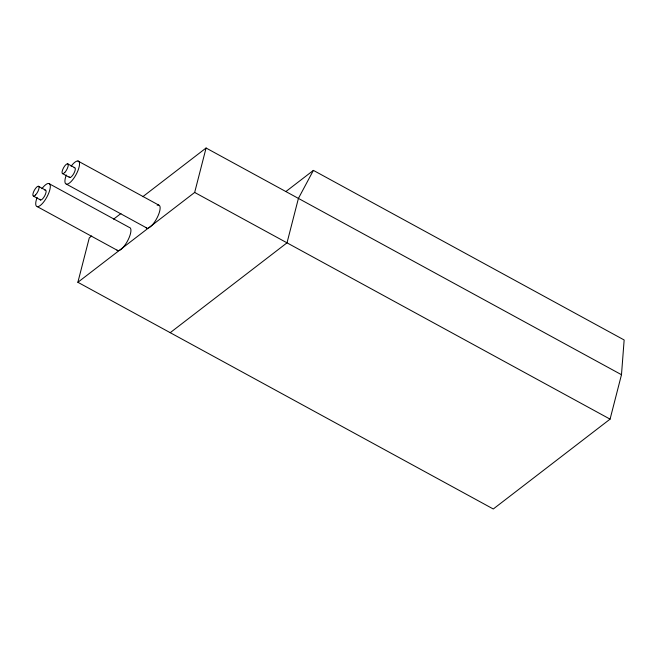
<?xml version="1.0" encoding="UTF-8"?>
<svg xmlns="http://www.w3.org/2000/svg" width="657" height="657" viewBox="0 0 657 657"><rect width="100%" height="100%" fill="white"/><g stroke="black" fill="none" stroke-linecap="round" stroke-linejoin="round"><path stroke-width="0.99" d="M91.717 235.986L89.286 237.859L77.879 282.288L493.284 508.986L610.074 419.141L621.481 374.712L624.15 339.973L313.397 170.385L285.869 191.565M77.879 282.288L194.669 192.444L206.076 148.014L621.481 374.712M313.397 170.385L298.418 198.406L287.01 242.835L170.22 332.68M113.62 219.142L120.921 213.525M142.815 196.681L206.076 148.014M194.669 192.444L610.074 419.141M77.928 160.998L158.542 204.992M67.589 163.782L74.652 167.642M62.711 173.694L69.773 177.546M66.505 184.19L147.119 228.184A13.017 4.353 -61.4 0 1 146.133 227.626M48.725 183.459L129.347 227.453A13.017 4.353 -61.4 0 1 127.417 241.201A13.017 4.353 -61.4 0 1 116.938 250.087M38.393 186.243L45.456 190.103M33.515 196.156L40.578 200.007M37.309 206.651L117.923 250.645M41.917 188.699A13.017 4.353 -61.4 0 1 50.285 187.311A13.017 4.353 -61.4 0 1 40.356 205.419A13.017 4.353 -61.4 0 1 37.129 197.437M157.171 205.222A13.017 4.353 -61.4 0 1 158.723 214.207A13.017 4.353 -61.4 0 1 148.498 227.963M44.865 190.202A5.56 1.856 -61.4 0 1 44.635 195.975A5.56 1.856 -61.4 0 1 39.929 199.211M74.069 167.74A5.56 1.856 -61.4 0 1 73.83 173.514A5.56 1.856 -61.4 0 1 69.125 176.749M71.112 166.237A13.017 4.353 -61.4 0 1 79.481 164.85A13.017 4.353 -61.4 0 1 69.552 182.958A13.017 4.353 -61.4 0 1 66.324 174.976M35.609 194.899A5.56 1.856 -61.4 0 0 38.82 186.489A5.56 1.856 -61.4 0 0 33.441 192.214A5.56 1.856 -61.4 0 0 35.609 194.899M64.805 172.438A5.56 1.856 -61.4 0 0 68.016 164.028A5.56 1.856 -61.4 0 0 62.637 169.752A5.56 1.856 -61.4 0 0 64.805 172.438"/></g></svg>
